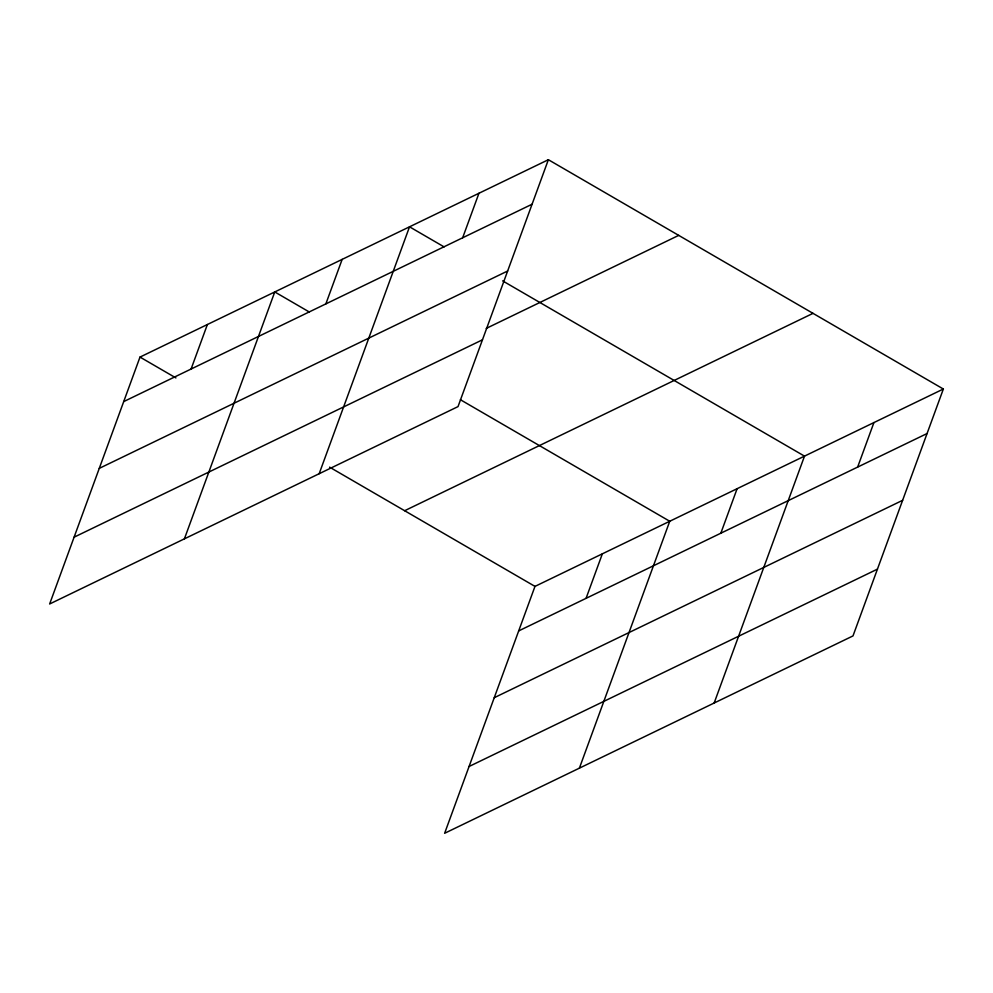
<?xml version="1.0" encoding="UTF-8"?>
<svg xmlns="http://www.w3.org/2000/svg" width="993" height="993" viewBox="0 0 993 993"><rect width="100%" height="100%" fill="white"/><g stroke="black" fill="none" stroke-linecap="round" stroke-linejoin="round"><path stroke-width="1.49" d="M548.372 159.712L140.001 357.083L49.65 603.98L458.021 406.609L548.372 159.712L943.35 389.02L852.999 635.917L444.628 833.288L534.979 586.391L943.35 389.02M191.09 369.024L207.388 324.512M184.413 538.839L274.763 291.942L309.344 312.025M325.853 303.895L342.151 259.384M319.175 473.711L409.526 226.814L444.107 246.897M462.664 237.774L478.949 193.263M586.069 598.332L602.354 553.821M579.391 768.16L669.741 521.263L460.404 399.72M720.831 533.204L737.116 488.693M714.153 703.032L804.504 456.135L502.632 280.87M857.642 467.082L873.927 422.571M123.715 401.594L532.087 204.223M99.275 468.373L507.646 271.015M486.235 328.41L678.715 235.378M74.09 537.188L482.461 339.817M404.635 510.725L813.006 313.354M518.694 630.903L927.065 433.531M494.253 697.694L902.625 500.323M469.068 766.497L877.44 569.138M140.001 357.083L175.91 377.923M329.589 467.144L534.979 586.391"/></g></svg>
